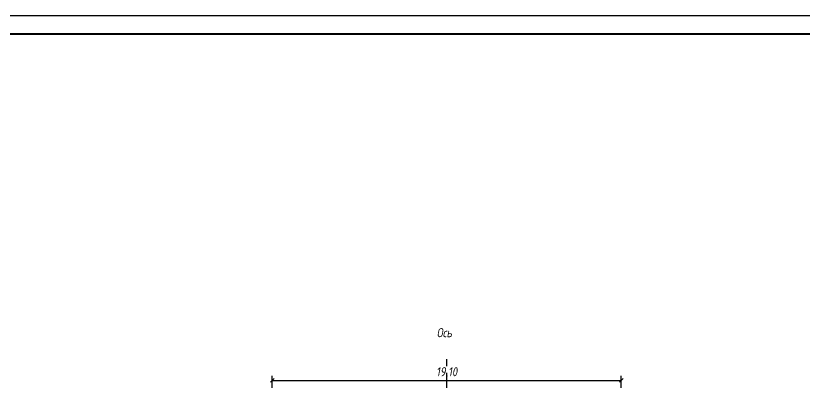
# Model space of a CAD drawing. Extents: x -717 to 1451, y -133302 to 233.
# Drawn here: x 78.3 to 294.1, y -99028.8 to -98928.4 of the extents above; entities that cross this region are included whole.
import ezdxf
from ezdxf.enums import TextEntityAlignment as Align

# ---------------------------------------------------------------- set-up
doc = ezdxf.new("R2010")
doc.units = 0
doc.linetypes.add('осевая2', pattern=[1.125, 0.75, -0.125, 0.125, -0.125])
doc.layers.add('Ось', color=1, linetype='осевая2')
doc.styles.get("Standard").update_dxf_attribs({"font": 'txt', "height": 2.5})
doc.styles.add('М', font='romand.shx', dxfattribs={"width": 0.8, "oblique": 10, "height": 2.5})
doc.dimstyles.new('ISO-25', dxfattribs={"dimtxt": 2.5, "dimasz": 2.5, "dimexe": 1.25, "dimexo": 0.625, "dimtad": 1, "dimtxsty": 'Standard', "dimcen": 2.5, "dimadec": 0, "dimazin": 0, "dimtfac": 1, "dimtmove": 0, "dimatfit": 3, "dimfxl": 1, "dimarcsym": 0})

# ---------------------------------------------------------------- blocks, each defined once
blk = doc.blocks.new('_Oblique')
at = {"color": 0, "linetype": 'ByBlock', "lineweight": -2}
blk.add_line((-0.5, -0.5), (0.5, 0.5), dxfattribs=at)
blk = doc.blocks.new('*D1985')
at = {"color": 0, "lineweight": -2, "transparency": 16777216}
for p, q in [((148.54, -99064.13), (148.54, -99027.02)), ((244.04, -99061.24), (244.04, -99027.02)), ((148.54, -99028.27), (244.04, -99028.27))]:
    blk.add_line(p, q, dxfattribs=at)
at = {"layer": 'Defpoints', "color": 0, "transparency": 16777216}
for p in [(244.04, -99028.27), (244.04, -99061.86), (148.54, -99064.75)]:
    blk.add_point(p, dxfattribs=at)
at = {"color": 0, "lineweight": -2, "transparency": 16777216, "rotation": 180}
blk.add_blockref('_Oblique', (148.54, -99028.27), dxfattribs=at)
at = {"color": 0, "lineweight": -2, "transparency": 16777216}
blk.add_blockref('_Oblique', (244.04, -99028.27), dxfattribs=at)
at = {"color": 0, "transparency": 16777216, "insert": (196.29, -99026.16), "char_height": 2.5, "width": 10.4167, "attachment_point": 5, "style": 'М'}
blk.add_mtext('19,10', dxfattribs=at)

msp = doc.modelspace()

# ---------------------------------------------------------------- linework, layer by layer
at = {"flags": 128}
msp.add_lwpolyline([(-30.054, -99225.421), (389.946, -99225.421), (389.946, -98928.421), (-30.054, -98928.421)], close=True, dxfattribs=at)
at = {"const_width": 0.6, "flags": 128}
msp.add_lwpolyline([(-10.054, -99220.421), (384.946, -99220.421), (384.946, -98933.421), (-10.054, -98933.421)], close=True, dxfattribs=at)
at = {"layer": 'Ось', "ltscale": 15}
msp.add_line((196.294, -99104.971), (196.294, -99022.182), dxfattribs=at)

# ---------------------------------------------------------------- texts
at = {"layer": 'Ось', "ltscale": 15, "style": 'М', "oblique": 10, "width": 0.8}
msp.add_text('Ось ', height=2.5, dxfattribs=at).set_placement((196.294, -99017.182), align=Align.BOTTOM_CENTER)

# ---------------------------------------------------------------- dimensions: what is measured, and where the dimension line sits
at = {"color": 5}
dim = msp.add_linear_dim(base=(244.044, -99028.273), p1=(148.544, -99064.753), p2=(244.044, -99061.863), angle=180, dimstyle='ISO-25', override={"dimasz": 1, "dimlfac": 0.2, "dimzin": 0, "dimtxsty": 'М', "dimblk1": 'Oblique', "dimblk2": 'Oblique', "dimsah": 1}, dxfattribs=at)
dim.commit()
dim.dimension.update_dxf_attribs({"geometry": '*D1985', "text_midpoint": (196.294, -99026.16)})

doc.saveas('drawing.dxf')
